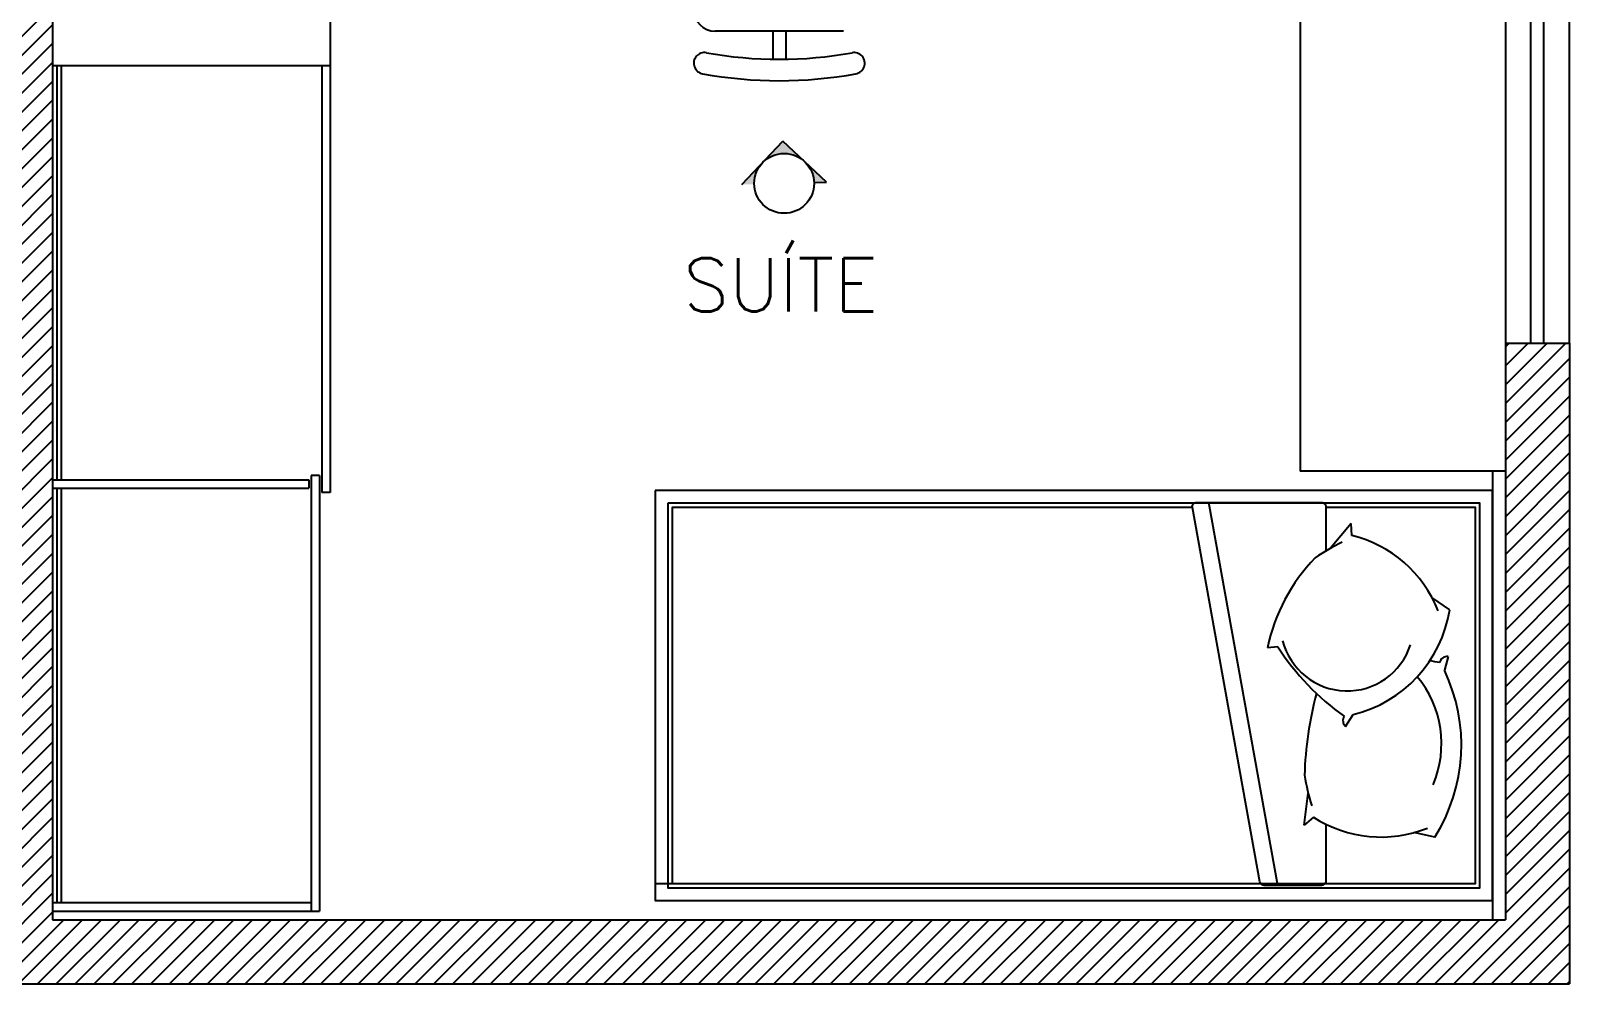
# Model space of a CAD drawing. Extents: x 126968 to 132038, y -1805 to 3860.
# Drawn here: x 128229.4 to 128594.4, y -817.5 to -594.5 of the extents above; entities that cross this region are included whole.
import ezdxf
from ezdxf.enums import TextEntityAlignment as Align

# ---------------------------------------------------------------- set-up
doc = ezdxf.new("R2010")
doc.units = 0
doc.header["$MEASUREMENT"] = 0
doc.layers.get('0').update_dxf_attribs({"linetype": 'CONTINUOUS'})
doc.layers.add('COTA', color=8, linetype='CONTINUOUS', lineweight=5)
for name, color, linetype in [('ESCR03', 3, 'CONTINUOUS'), ('PENA03', 3, 'CONTINUOUS'), ('PENA04', 4, 'CONTINUOUS'), ('PENA06', 6, 'CONTINUOUS')]:
    doc.layers.add(name, color=color, linetype=linetype)
doc.styles.add('ROMANS', font='ROMANS.SHX')

msp = doc.modelspace()

# ---------------------------------------------------------------- hatches: boundary and pattern name
h = msp.add_hatch(color=256)
h.paths.add_polyline_path([(128410.448, -625.001, 0.1916668), (128405.638, -623.087, 0.2061781), (128400.552, -625.277), (128405.362, -620.191)])
h.paths.add_polyline_path([(128400.552, -625.277, 0.1989124), (128398.641, -630.282), (128395.742, -630.363)])
h.paths.add_polyline_path([(128415.534, -629.81), (128412.635, -629.891, 0.1989124), (128410.448, -625.001)])
at = {"layer": 'PENA06'}
h = msp.add_hatch(dxfattribs=at)
h.set_pattern_fill('ANSI31', color=256, scale=25)
h.set_pattern_definition([(45, (126424.6877, -1487.8683), (-2.2097087, 2.2097087), [])])
h.paths.add_polyline_path([(127484.429, -82.458), (127414.429, -82.458), (127414.429, -102.458), (127484.429, -102.458)])
h.paths.add_polyline_path([(127504.429, -82.458), (127484.429, -82.458), (127484.429, -132.458), (127504.429, -132.458)])
h.paths.add_polyline_path([(127314.429, -82.458), (127224.429, -82.458), (127224.429, -402.458), (127239.429, -402.458), (127239.429, -102.458), (127314.429, -102.458)])
h.paths.add_polyline_path([(127389.429, -531.458), (127239.429, -531.458), (127239.429, -482.458), (127224.429, -482.458), (127224.429, -802.458), (127099.429, -802.458), (127099.429, -817.458), (127239.429, -817.458), (127239.429, -546.458), (127314.429, -546.458), (127314.429, -731.458), (127489.429, -731.458), (127489.429, -817.458), (127629.429, -817.458), (127629.429, -802.458), (127504.429, -802.458), (127504.429, -505.458), (127489.429, -505.458), (127489.429, -509.458), (127489.429, -531.458), (127459.429, -531.458), (127459.429, -546.458), (127489.429, -546.458), (127489.429, -716.458), (127329.429, -716.458), (127329.429, -546.458), (127389.429, -546.458)])
h.paths.add_polyline_path([(127504.429, -361.458), (127484.429, -361.458), (127484.429, -411.458), (127504.429, -411.458)])
h.paths.add_polyline_path([(127504.429, -132.458), (127489.429, -132.458), (127489.429, -361.458), (127504.429, -361.458)])
h.paths.add_polyline_path([(127621.429, -377.458), (127616.429, -377.458), (127504.429, -377.458), (127504.429, -392.458), (127621.429, -392.458)])
h.paths.add_polyline_path([(128241.429, -382.458), (128236.429, -382.458), (128029.429, -382.458), (128029.429, -335.458), (128019.429, -335.458), (128019.429, -340.458), (128019.429, -382.458), (127779.429, -382.458), (127779.429, -262.458), (127849.429, -262.458), (127849.429, -252.458), (127779.429, -252.458), (127779.429, -244.458), (127769.429, -244.458), (127769.429, -247.458), (127769.429, -297.458), (127769.429, -382.458), (127697.429, -382.458), (127697.429, -392.458), (127701.429, -392.458), (128241.429, -392.458)])
h.paths.add_polyline_path([(127789.429, -82.458), (127769.429, -82.458), (127769.429, -132.458), (127789.429, -132.458)])
h.paths.add_polyline_path([(127769.429, -82.458), (127614.429, -82.458), (127614.429, -102.458), (127769.429, -102.458)])
h.paths.add_polyline_path([(127999.429, -82.458), (127964.429, -82.458), (127964.429, -252.458), (127924.429, -252.458), (127909.429, -252.458), (127909.429, -262.458), (128019.429, -262.458), (128019.429, -269.458), (128029.429, -269.458), (128029.429, -252.458), (127974.429, -252.458), (127974.429, -102.458), (127999.429, -102.458)])
h.paths.add_polyline_path([(128049.429, -82.458), (127999.429, -82.458), (127999.429, -102.458), (128049.429, -102.458)])
h.paths.add_polyline_path([(128339.429, -82.458), (128199.429, -82.458), (128199.429, -102.458), (128324.429, -102.458), (128324.429, -157.458), (128339.429, -157.458)])
h.paths.add_polyline_path([(128361.929, -237.458), (128339.429, -237.458), (128339.429, -227.458), (128324.429, -227.458), (128324.429, -382.458), (128317.429, -382.458), (128317.429, -392.458), (128321.429, -392.458), (128324.429, -392.458), (128324.429, -409.458), (128334.429, -409.458), (128334.429, -404.458), (128334.429, -252.458), (128361.929, -252.458)])
h.paths.add_polyline_path([(128589.429, -237.458), (128421.929, -237.458), (128421.929, -252.458), (128449.429, -252.458), (128449.429, -482.458), (128334.429, -482.458), (128334.429, -475.458), (128324.429, -475.458), (128324.429, -479.458), (128324.429, -482.458), (128317.429, -482.458), (128317.429, -497.458), (128322.429, -497.458), (128466.429, -497.458), (128466.429, -482.458), (128461.429, -482.458), (128459.429, -482.458), (128459.429, -252.458), (128574.429, -252.458), (128574.429, -302.458), (128589.429, -302.458)])
h.paths.add_polyline_path([(128589.429, -332.458), (128574.429, -332.458), (128574.429, -467.458), (128589.429, -467.458)], flags=17)
h.paths.add_polyline_path([(128594.429, -467.458), (128574.429, -467.458), (128574.429, -517.458), (128594.429, -517.458)])
h.paths.add_polyline_path([(128574.429, -482.458), (128532.429, -482.458), (128532.429, -497.458), (128536.429, -497.458), (128574.429, -497.458)], flags=17)
h.paths.add_polyline_path([(128589.429, -667.458), (128574.429, -667.458), (128574.429, -802.458), (128234.429, -802.458), (128234.429, -497.458), (128241.429, -497.458), (128241.429, -482.458), (128237.429, -482.458), (128217.429, -482.458), (128217.429, -497.458), (128222.429, -497.458), (128224.429, -497.458), (128224.429, -802.458), (128171.929, -802.458), (128171.929, -817.458), (128589.429, -817.458)])
h.paths.add_polyline_path([(127964.429, -497.458), (127999.429, -497.458), (127999.429, -482.458), (127954.429, -482.458), (127954.429, -802.458), (127829.429, -802.458), (127829.429, -817.458), (128021.929, -817.458), (128021.929, -802.458), (127964.429, -802.458)])
h.paths.add_polyline_path([(128049.429, -482.458), (127999.429, -482.458), (127999.429, -502.458), (128049.429, -502.458)])
h.paths.add_polyline_path([(128141.429, -482.458), (128137.429, -482.458), (128049.429, -482.458), (128049.429, -497.458), (128141.429, -497.458)])

# ---------------------------------------------------------------- linework, layer by layer
for p, q in [((128419.506, -594.458), (128389.506, -594.458)), ((128403.006, -594.458), (128403.006, -601.029)), ((128406.006, -594.458), (128406.006, -601.029)), ((128395.742, -630.363), (128405.362, -620.191)), ((128415.534, -629.81), (128405.362, -620.191)), ((128412.635, -629.891), (128415.534, -629.81)), ((128521.207, -794.416), (128505.032, -704.786))]:
    msp.add_line(p, q)
at = {"ltscale": 0.01}
for p, q in [((128538.356, -709.678), (128533.538, -715.506)), ((128538.485, -712.52), (128538.356, -709.678)), ((128561.405, -729.899), (128557.255, -727.054)), ((128521.181, -738.567), (128518.747, -738.791)), ((128561.012, -740.851), (128560.161, -744.047)), ((128537.057, -757.235), (128538.792, -754.419)), ((128527.381, -780.298), (128528.299, -772.792)), ((128529.534, -778.437), (128527.381, -780.298)), ((128557.913, -783.123), (128552.993, -782.067))]:
    msp.add_line(p, q, dxfattribs=at)
for points in [[(128375.429, -701.958), (128375.429, -797.958), (128571.429, -797.958), (128571.429, -701.958)], [(128378.429, -704.958), (128378.429, -794.958), (128568.429, -794.958), (128568.429, -704.958)]]:
    msp.add_lwpolyline(points, close=True)
for points in [[(128375.429, -793.958), (128567.429, -793.958), (128567.429, -705.958), (128532.429, -705.958)], [(128501.177, -705.958), (128379.429, -705.958), (128379.429, -793.958), (128517.144, -793.958)]]:
    msp.add_lwpolyline(points)
msp.add_lwpolyline([(128532.429, -780.082), (128532.429, -793.416, -0.4142136), (128531.429, -794.416), (128517.985, -794.416, -0.3641117), (128517, -793.589), (128501.177, -705.959, -0.4661556), (128502.162, -704.786), (128531.429, -704.786, -0.4142136), (128532.429, -705.786), (128532.429, -716.151)], format="xyb")
msp.add_circle((128405.638, -630.087), 7)
for centre, radius, start, end in [((128389.506, -589.458), 5, 180, 270), ((128387.006, -601.958), 2.5, 79.6601, 259.66011), ((128404.506, -506.041), 95, 259.66011, 280.33989), ((128422.006, -601.958), 2.5, 280.33989, 100.3399), ((128404.506, -506.041), 100, 259.66011, 280.33989)]:
    msp.add_arc(centre, radius, start, end)
for centre, radius, start, end in [((128565.932, -772.444), 65.508, 116.93984, 123.35396), ((128531.625, -740.766), 29.067, 21.46314, 76.3499), ((128561.243, -747.827), 43.446, 136.1429, 167.99534), ((128531.725, -725.215), 30.047, 283.60214, 351.03184), ((128537.414, -733.303), 15.584, 194.29711, 342.12473), ((128571.579, -705.979), 60.016, 212.88754, 234.50213), ((128560.823, -742.661), 1.82, 84.01943, 167.29237), ((128547.546, -801.164), 60.016, 78.9507, 81.1852), ((128523.729, -761.554), 40.42, 327.7495, 25.66577), ((128534.793, -761.291), 24.688, 337.23781, 39.55432), ((128614.407, -771.463), 87.035, 165.35039, 178.13843), ((128538.241, -755.853), 1.82, 146.16046, 229.4334), ((128591.912, -757.149), 65.508, 190.09887, 196.51299), ((128545.321, -754.031), 29.067, 237.10293, 291.98969)]:
    msp.add_arc(centre, radius, start, end, dxfattribs=at)
at = {"layer": 'COTA'}
msp.add_lwpolyline([(128589.429, -817.458), (127484.429, -817.458), (127484.429, -82.458), (128589.429, -82.458)], close=True, dxfattribs=at)
at = {"layer": 'PENA03', "linetype": 'Continuous'}
for p, q in [((128574.429, -517.458), (128574.429, -667.458)), ((128589.429, -667.458), (128589.429, -517.458)), ((128526.429, -547.458), (128526.429, -697.458)), ((128574.429, -697.458), (128526.429, -697.458)), ((128571.429, -697.458), (128571.429, -802.458))]:
    msp.add_line(p, q, dxfattribs=at)
at = {"layer": 'PENA04'}
for p, q in [((128580.429, -667.458), (128580.429, -517.458)), ((128583.429, -667.458), (128583.429, -517.458)), ((128299.429, -582.458), (128299.429, -702.458)), ((128234.429, -602.458), (128299.429, -602.458)), ((128235.429, -602.458), (128235.429, -699.458)), ((128236.429, -602.458), (128236.429, -699.458)), ((128297.429, -602.458), (128297.429, -702.458)), ((128234.429, -699.458), (128294.429, -699.458)), ((128294.429, -699.458), (128294.429, -701.458)), ((128294.929, -698.458), (128294.929, -800.458)), ((128296.929, -698.458), (128294.929, -698.458)), ((128296.929, -698.458), (128296.929, -800.458)), ((128234.429, -701.458), (128294.429, -701.458)), ((128235.429, -701.458), (128235.429, -798.458)), ((128236.429, -701.458), (128236.429, -798.458)), ((128299.429, -702.458), (128297.429, -702.458)), ((128234.429, -798.458), (128294.929, -798.458)), ((128234.429, -800.458), (128294.929, -800.458)), ((128294.929, -800.458), (128296.929, -800.458))]:
    msp.add_line(p, q, dxfattribs=at)
at = {"layer": 'PENA06'}
for p, q in [((128234.429, -497.458), (128234.429, -802.458)), ((128574.429, -667.458), (128574.429, -802.458)), ((128589.429, -667.458), (128589.429, -817.458)), ((128234.429, -802.458), (128574.429, -802.458)), ((128171.929, -817.458), (128589.429, -817.458))]:
    msp.add_line(p, q, dxfattribs=at)
at = {"layer": 'PENA06', "linetype": 'Continuous'}
msp.add_line((128574.429, -667.458), (128589.429, -667.458), dxfattribs=at)

# ---------------------------------------------------------------- texts
at = {"layer": 'ESCR03', "color": 4, "linetype": 'Continuous', "style": 'ROMANS'}
msp.add_text('SUÍTE', height=12.5, dxfattribs=at).set_placement((128404.79, -651.766), align=Align.MIDDLE)

doc.saveas('drawing.dxf')
